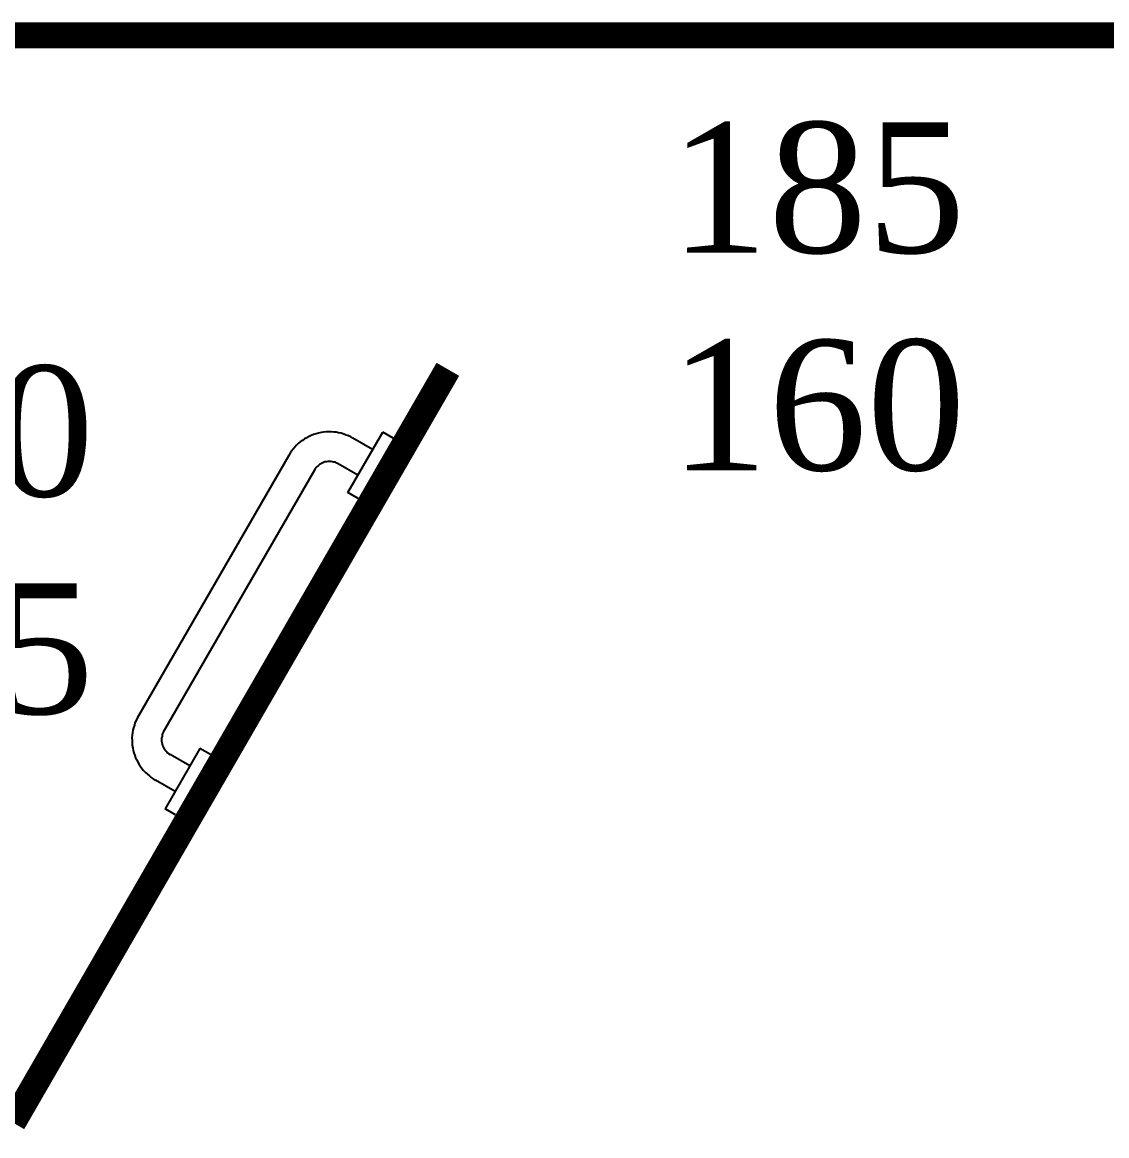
# Model space of a CAD drawing. Header units: millimetres. Extents: x 0 to 2688, y 0 to 2044.
# Drawn here: x 2517.65 to 2518.897, y 2036.338 to 2037.618 of the extents above; entities that cross this region are included whole.
import ezdxf

# ---------------------------------------------------------------- set-up
doc = ezdxf.new("R2010")
doc.units = ezdxf.units.MM
doc.linetypes.add('TRATTEGGIATA', pattern=[0.75, 0.5, -0.25])
doc.styles.get("Standard").update_dxf_attribs({"font": 'arial.ttf'})

# ---------------------------------------------------------------- blocks, each defined once
blk = doc.blocks.new('MIS')
for p, q in [((2567.9937, 2037.1459), (2567.9905, 2037.1453)), ((2567.9964, 2037.1464), (2567.9937, 2037.1459)), ((2567.9993, 2037.1466), (2567.9964, 2037.1464)), ((2568.0021, 2037.1468), (2567.9993, 2037.1466)), ((2568.0051, 2037.1466), (2568.0021, 2037.1468)), ((2568.0081, 2037.1464), (2568.0051, 2037.1466)), ((2568.011, 2037.1462), (2568.0081, 2037.1464)), ((2568.0137, 2037.1456), (2568.011, 2037.1462)), ((2568.0168, 2037.1451), (2568.0137, 2037.1456)), ((2568.0243, 2037.077), (2568.0644, 2037.1464)), ((2568.0763, 2037.1395), (2568.0644, 2037.1464)), ((2567.9673, 2037.1332), (2567.9653, 2037.1313)), ((2567.9697, 2037.1352), (2567.9673, 2037.1332)), ((2567.9722, 2037.1368), (2567.9697, 2037.1352)), ((2567.9744, 2037.1386), (2567.9722, 2037.1368)), ((2567.977, 2037.1399), (2567.9744, 2037.1386)), ((2567.9797, 2037.1414), (2567.977, 2037.1399)), ((2567.9823, 2037.1426), (2567.9797, 2037.1414)), ((2567.985, 2037.1436), (2567.9823, 2037.1426)), ((2567.9879, 2037.1443), (2567.985, 2037.1436)), ((2567.9905, 2037.1453), (2567.9879, 2037.1443)), ((2568.0196, 2037.1441), (2568.0168, 2037.1451)), ((2568.0224, 2037.1431), (2568.0196, 2037.1441)), ((2568.0249, 2037.1422), (2568.0224, 2037.1431)), ((2568.0276, 2037.141), (2568.0249, 2037.1422)), ((2568.0301, 2037.1396), (2568.0276, 2037.141)), ((2568.0528, 2037.1264), (2568.0301, 2037.1396)), ((2567.9579, 2037.1221), (2567.9564, 2037.1196)), ((2567.9596, 2037.1245), (2567.9579, 2037.1221)), ((2567.9613, 2037.1269), (2567.9596, 2037.1245)), ((2567.9634, 2037.1291), (2567.9613, 2037.1269)), ((2567.9653, 2037.1313), (2567.9634, 2037.1291)), ((2567.9564, 2037.1196), (2567.7821, 2036.8176)), ((2567.9905, 2037.108), (2567.9892, 2037.1068)), ((2567.9917, 2037.1091), (2567.9905, 2037.108)), ((2567.9932, 2037.11), (2567.9917, 2037.1091)), ((2567.9949, 2037.1109), (2567.9932, 2037.11)), ((2567.9965, 2037.1115), (2567.9949, 2037.1109)), ((2567.998, 2037.1121), (2567.9965, 2037.1115)), ((2567.9997, 2037.1124), (2567.998, 2037.1121)), ((2568.0014, 2037.1126), (2567.9997, 2037.1124)), ((2568.0033, 2037.1128), (2568.0014, 2037.1126)), ((2568.0051, 2037.1126), (2568.0033, 2037.1128)), ((2568.0067, 2037.1123), (2568.0051, 2037.1126)), ((2568.0084, 2037.112), (2568.0067, 2037.1123)), ((2568.01, 2037.1117), (2568.0084, 2037.112)), ((2568.0118, 2037.1109), (2568.01, 2037.1117)), ((2568.0131, 2037.1101), (2568.0118, 2037.1109)), ((2568.0359, 2037.097), (2568.0131, 2037.1101)), ((2567.9858, 2037.1026), (2567.812, 2036.8016)), ((2567.9868, 2037.1042), (2567.9858, 2037.1026)), ((2567.9879, 2037.1057), (2567.9868, 2037.1042)), ((2567.9892, 2037.1068), (2567.9879, 2037.1057)), ((2568.0363, 2037.0701), (2568.0243, 2037.077)), ((2567.7809, 2036.815), (2567.7796, 2036.8123)), ((2567.7821, 2036.8176), (2567.7809, 2036.815)), ((2567.7767, 2036.8008), (2567.7765, 2036.7979)), ((2567.7772, 2036.8039), (2567.7767, 2036.8008)), ((2567.7779, 2036.8066), (2567.7772, 2036.8039)), ((2567.7789, 2036.8094), (2567.7779, 2036.8066)), ((2567.7796, 2036.8123), (2567.7789, 2036.8094)), ((2567.812, 2036.8016), (2567.8113, 2036.7998)), ((2567.7765, 2036.7979), (2567.7761, 2036.795)), ((2567.7761, 2036.795), (2567.7763, 2036.7922)), ((2567.7763, 2036.7922), (2567.7763, 2036.7891)), ((2567.7763, 2036.7891), (2567.7765, 2036.7862)), ((2567.8103, 2036.7949), (2567.8102, 2036.7931)), ((2567.8102, 2036.7931), (2567.8103, 2036.7912)), ((2567.8107, 2036.7965), (2567.8103, 2036.7949)), ((2567.8103, 2036.7912), (2567.8106, 2036.7895)), ((2567.8106, 2036.7895), (2567.8108, 2036.7879)), ((2567.811, 2036.7982), (2567.8107, 2036.7965)), ((2567.8108, 2036.7879), (2567.8114, 2036.7863)), ((2567.8113, 2036.7998), (2567.811, 2036.7982)), ((2567.7765, 2036.7862), (2567.7771, 2036.7835)), ((2567.7771, 2036.7835), (2567.7777, 2036.7803)), ((2567.7777, 2036.7803), (2567.7784, 2036.7778)), ((2567.7784, 2036.7778), (2567.7794, 2036.7748)), ((2567.7794, 2036.7748), (2567.7803, 2036.7721)), ((2567.8114, 2036.7863), (2567.8121, 2036.7847)), ((2567.8121, 2036.7847), (2567.8129, 2036.783)), ((2567.8129, 2036.783), (2567.8139, 2036.7815)), ((2567.8139, 2036.7815), (2567.815, 2036.7802)), ((2567.8543, 2036.7826), (2567.8143, 2036.7133)), ((2567.815, 2036.7802), (2567.8161, 2036.779)), ((2567.8161, 2036.779), (2567.8172, 2036.7777)), ((2567.8172, 2036.7777), (2567.8187, 2036.7766)), ((2567.8187, 2036.7766), (2567.8201, 2036.7758)), ((2567.8428, 2036.7626), (2567.8201, 2036.7758)), ((2567.8663, 2036.7757), (2567.8543, 2036.7826)), ((2567.7803, 2036.7721), (2567.7816, 2036.7695)), ((2567.7816, 2036.7695), (2567.7828, 2036.767)), ((2567.7828, 2036.767), (2567.7845, 2036.7645)), ((2567.7845, 2036.7645), (2567.7861, 2036.762)), ((2567.7861, 2036.762), (2567.7878, 2036.7595)), ((2567.7878, 2036.7595), (2567.7896, 2036.7575)), ((2567.7896, 2036.7575), (2567.7916, 2036.7551)), ((2567.7916, 2036.7551), (2567.7939, 2036.7532)), ((2567.7939, 2036.7532), (2567.7962, 2036.7513)), ((2567.7962, 2036.7513), (2567.7982, 2036.7495)), ((2567.7982, 2036.7495), (2567.8006, 2036.7478)), ((2567.8006, 2036.7478), (2567.8031, 2036.7464)), ((2567.8258, 2036.7333), (2567.8031, 2036.7464)), ((2567.8263, 2036.7064), (2567.8143, 2036.7133))]:
    blk.add_line(p, q)
at = {"color": 152, "true_color": 0x2776bb, "const_width": 0.03}
blk.add_lwpolyline([(2569.4893, 2037.6026), (2567.6393, 2037.6026)], dxfattribs=at)
at = {"color": 116, "true_color": 0x136734, "const_width": 0.03}
blk.add_lwpolyline([(2567.6393, 2036.3526), (2568.1393, 2037.2186)], dxfattribs=at)
at = {"color": 159, "linetype": 'TRATTEGGIATA', "ltscale": 0.3, "true_color": 0x22346e, "insert": (2568.7431, 2037.5026), "char_height": 0.15, "attachment_point": 3}
blk.add_mtext_dynamic_manual_height_columns('\\pxqc;{\\fTimes New Roman|b0|i0|c0|p18;185\\P160}', width=0.357638, gutter_width=12.5, heights=[0], dxfattribs=at)
at = {"color": 116, "true_color": 0x136734, "insert": (2567.7414, 2036.8203), "char_height": 0.15, "attachment_point": 9}
blk.add_mtext_dynamic_manual_height_columns('\\pxqc;{\\fTimes New Roman|b0|i0|c0|p18;100\\P225}', width=0.357638, gutter_width=12.5, heights=[0], dxfattribs=at)

msp = doc.modelspace()

# ---------------------------------------------------------------- block references
msp.add_blockref('MIS', (-50, 0))

doc.saveas('drawing.dxf')
